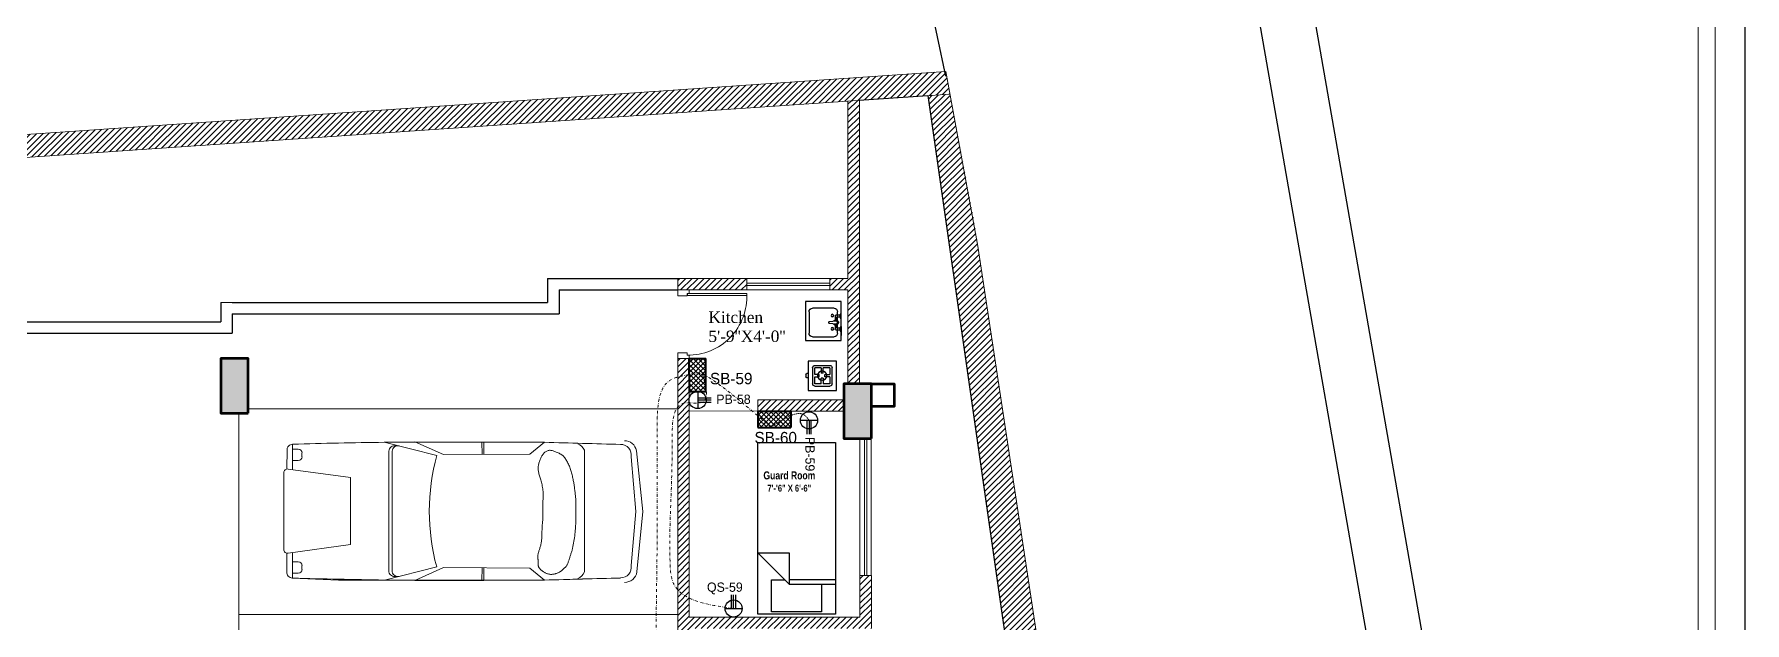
# Model space of a CAD drawing. Header units: inches. Extents: x 109699 to 44449955, y -10987 to 15824140.
# Drawn here: x 194470 to 195218, y -3120 to -2863 of the extents above; entities that cross this region are included whole.
import ezdxf

# ---------------------------------------------------------------- set-up
doc = ezdxf.new("R2010")
doc.units = ezdxf.units.IN
doc.header["$LTSCALE"] = 5
doc.header["$MEASUREMENT"] = 0
doc.linetypes.add('DASHDOT', pattern=[1, 0.5, -0.25, 0, -0.25])
doc.linetypes.add('DASHED2', pattern=[0.375, 0.25, -0.125])
doc.layers.get('0').update_dxf_attribs({"color": 123})
for name, color, linetype, lineweight in [('@NORMAL', 7, 'Continuous', 5), ('car-plan', 179, 'Continuous', 13), ('cloumn', 253, 'Continuous', 60), ('E-Con-Point', 5, 'DASHED2', 13), ('E-PB-Socket-5A', 203, 'Continuous', 13), ('E-QS-Socket-15A', 1, 'Continuous', 9), ('E-SB-Switch-Board', 106, 'Continuous', 18), ('fixture', 255, 'Continuous', 0), ('glass', 140, 'Continuous', 18), ('Ground foor outer wall', 7, 'Continuous', 25), ('ha', 252, 'Continuous', 5), ('HATCH2', 253, 'Continuous', 15), ('Low height wall', 7, 'Continuous', 9), ('Road (Pucca)', 202, 'Continuous', 25), ('SB', 1, 'DASHDOT', 20), ('WALL', 8, 'Continuous', 53), ('WALL-1', 8, 'Continuous', 9)]:
    doc.layers.add(name, color=color, linetype=linetype, lineweight=lineweight)
for name, color, linetype in [('FURNITURES', 34, 'Continuous'), ('illustr-FURNITURE', 34, 'Continuous'), ('T', 8, 'Continuous')]:
    doc.layers.add(name, color=color, linetype=linetype)
doc.styles.add('ARIAL', font='arial.ttf', dxfattribs={"width": 0.8, "height": 48})
doc.styles.get("Standard").update_dxf_attribs({"font": 'times.ttf'})
doc.linetypes.add('ZIGZAG', pattern='A,0.0001,-0.2,[131,ltypeshp.shx,S=0.2,R=0,X=-0.2,Y=0],-0.4,[131,ltypeshp.shx,S=0.2,R=180,X=0.2,Y=0],-0.2', length=0.8001)
pattern_1 = [(45, (142401.9198, 2531389.2565), (-1.3258252147, 1.3258252147), [])]

# ---------------------------------------------------------------- blocks, each defined once
blk = doc.blocks.new('zxczxczxcz')
at = {"layer": '@NORMAL'}
for points in [[(177327.54, -15450.1), (175295.18, -15450.1), (175295.18, -14276.83), (177327.54, -14276.83)], [(177319.91, -15442.46), (175302.82, -15442.46), (175302.82, -14284.47), (177319.91, -14284.47)]]:
    blk.add_lwpolyline(points, close=True, dxfattribs=at)
at = {"layer": 'WALL-1', "lineweight": 30}
blk.add_lwpolyline([(177340.91, -15463.47), (175281.82, -15463.47), (175281.82, -14263.47), (177340.91, -14263.47)], close=True, dxfattribs=at)
blk = doc.blocks.new('gs')
at = {"layer": 'car-plan'}
for p, q in [((26267.59, 9819.38), (26273.89, 9814.16)), ((26294.14, 9819.6), (26294.07, 9814.04)), ((26294.91, 9819.61), (26294.84, 9814.04)), ((26311.79, 9813.96), (26324.33, 9819.55)), ((26337.66, 9819.38), (26314.66, 9813.61)), ((26224.53, 9789.08), (26227.31, 9815.69)), ((26227.61, 9789.13), (26229.62, 9813.03)), ((26257.28, 9810.23), (26257.5, 9810.65)), ((26257.5, 9810.65), (26257.72, 9811.05)), ((26257.72, 9811.05), (26257.93, 9811.44)), ((26257.93, 9811.44), (26258.16, 9811.81)), ((26258.16, 9811.81), (26258.38, 9812.16)), ((26258.38, 9812.16), (26258.62, 9812.5)), ((26258.62, 9812.5), (26258.87, 9812.81)), ((26258.87, 9812.81), (26259.14, 9813.12)), ((26259.14, 9813.12), (26259.43, 9813.4)), ((26259.43, 9813.4), (26259.74, 9813.67)), ((26259.74, 9813.67), (26260.07, 9813.92)), ((26260.07, 9813.92), (26260.43, 9814.16)), ((26260.43, 9814.16), (26260.81, 9814.38)), ((26260.81, 9814.38), (26261.19, 9814.58)), ((26261.19, 9814.58), (26261.59, 9814.77)), ((26261.59, 9814.77), (26261.98, 9814.95)), ((26261.98, 9814.95), (26262.37, 9815.11)), ((26262.37, 9815.11), (26262.75, 9815.26)), ((26262.75, 9815.26), (26263.11, 9815.4)), ((26263.11, 9815.4), (26263.46, 9815.52)), ((26263.46, 9815.52), (26263.8, 9815.63)), ((26263.8, 9815.63), (26264.13, 9815.72)), ((26264.13, 9815.72), (26264.45, 9815.78)), ((26264.45, 9815.78), (26264.76, 9815.83)), ((26264.76, 9815.83), (26265.07, 9815.85)), ((26265.07, 9815.85), (26265.37, 9815.85)), ((26265.37, 9815.85), (26265.67, 9815.81)), ((26265.67, 9815.81), (26265.97, 9815.75)), ((26265.97, 9815.75), (26266.26, 9815.66)), ((26266.26, 9815.66), (26266.55, 9815.55)), ((26266.55, 9815.55), (26266.83, 9815.41)), ((26266.83, 9815.41), (26267.1, 9815.25)), ((26267.1, 9815.25), (26267.35, 9815.06)), ((26267.35, 9815.06), (26267.6, 9814.85)), ((26267.6, 9814.85), (26267.83, 9814.62)), ((26267.83, 9814.62), (26268.05, 9814.36)), ((26268.05, 9814.36), (26268.25, 9814.09)), ((26268.25, 9814.09), (26268.45, 9813.8)), ((26268.45, 9813.8), (26268.64, 9813.5)), ((26268.64, 9813.5), (26268.81, 9813.18)), ((26268.81, 9813.18), (26268.98, 9812.84)), ((26268.98, 9812.84), (26269.14, 9812.49)), ((26269.14, 9812.49), (26269.3, 9812.13)), ((26269.3, 9812.13), (26269.45, 9811.77)), ((26269.45, 9811.77), (26269.59, 9811.39)), ((26269.59, 9811.39), (26269.72, 9811.02)), ((26269.72, 9811.02), (26269.84, 9810.64)), ((26269.84, 9810.64), (26269.95, 9810.27)), ((26273.89, 9814.16), (26311.79, 9813.96)), ((26373.63, 9814.74), (26373.63, 9813.02)), ((26377.73, 9816.37), (26375.25, 9816.37)), ((26375.25, 9811.39), (26377.73, 9811.39)), ((26380.19, 9807.67), (26380.18, 9816.24)), ((26254.95, 9802.69), (26255.04, 9803.16)), ((26255.04, 9803.16), (26255.14, 9803.63)), ((26255.14, 9803.63), (26255.23, 9804.11)), ((26255.23, 9804.11), (26255.33, 9804.59)), ((26255.33, 9804.59), (26255.44, 9805.07)), ((26255.44, 9805.07), (26255.55, 9805.56)), ((26255.55, 9805.56), (26255.68, 9806.04)), ((26255.68, 9806.04), (26255.81, 9806.53)), ((26255.81, 9806.53), (26255.95, 9807.01)), ((26255.95, 9807.01), (26256.11, 9807.5)), ((26256.11, 9807.5), (26256.28, 9807.97)), ((26256.28, 9807.97), (26256.46, 9808.44)), ((26256.46, 9808.44), (26256.66, 9808.9)), ((26256.66, 9808.9), (26256.86, 9809.36)), ((26256.86, 9809.36), (26257.07, 9809.8)), ((26257.07, 9809.8), (26257.28, 9810.23)), ((26269.18, 9802.88), (26269.03, 9802.37)), ((26269.32, 9803.37), (26269.18, 9802.88)), ((26269.46, 9803.85), (26269.32, 9803.37)), ((26269.6, 9804.31), (26269.46, 9803.85)), ((26269.73, 9804.76), (26269.6, 9804.31)), ((26269.85, 9805.2), (26269.73, 9804.76)), ((26269.96, 9805.62), (26269.85, 9805.2)), ((26269.95, 9810.27), (26270.05, 9809.9)), ((26270.06, 9806.03), (26269.96, 9805.62)), ((26270.05, 9809.9), (26270.13, 9809.54)), ((26270.15, 9806.42), (26270.06, 9806.03)), ((26270.13, 9809.54), (26270.2, 9809.2)), ((26270.21, 9806.8), (26270.15, 9806.42)), ((26270.2, 9809.2), (26270.25, 9808.86)), ((26270.26, 9807.16), (26270.21, 9806.8)), ((26270.25, 9808.86), (26270.29, 9808.52)), ((26270.3, 9807.51), (26270.26, 9807.16)), ((26270.29, 9808.52), (26270.31, 9808.19)), ((26270.31, 9807.85), (26270.3, 9807.51)), ((26270.31, 9808.19), (26270.31, 9807.85)), ((26379.69, 9807.67), (26352.37, 9803.9)), ((26352.37, 9803.9), (26352.37, 9774.64)), ((26381.59, 9772.49), (26381.57, 9806.06)), ((26253.94, 9795.2), (26253.98, 9795.67)), ((26253.98, 9795.67), (26254.02, 9796.13)), ((26254.02, 9796.13), (26254.06, 9796.6)), ((26254.06, 9796.6), (26254.11, 9797.08)), ((26254.11, 9797.08), (26254.17, 9797.55)), ((26254.17, 9797.55), (26254.22, 9798.03)), ((26254.22, 9798.03), (26254.28, 9798.5)), ((26254.28, 9798.5), (26254.35, 9798.98)), ((26254.35, 9798.98), (26254.41, 9799.45)), ((26254.41, 9799.45), (26254.48, 9799.92)), ((26254.48, 9799.92), (26254.55, 9800.38)), ((26254.55, 9800.38), (26254.63, 9800.85)), ((26254.63, 9800.85), (26254.7, 9801.31)), ((26254.7, 9801.31), (26254.78, 9801.77)), ((26254.78, 9801.77), (26254.87, 9802.23)), ((26254.87, 9802.23), (26254.95, 9802.69)), ((26268.15, 9796.5), (26268.14, 9795.84)), ((26268.14, 9795.84), (26268.15, 9795.17)), ((26268.16, 9797.16), (26268.15, 9796.5)), ((26268.19, 9797.8), (26268.16, 9797.16)), ((26268.24, 9798.42), (26268.19, 9797.8)), ((26268.31, 9799.04), (26268.24, 9798.42)), ((26268.4, 9799.63), (26268.31, 9799.04)), ((26268.5, 9800.21), (26268.4, 9799.63)), ((26268.62, 9800.77), (26268.5, 9800.21)), ((26268.75, 9801.32), (26268.62, 9800.77)), ((26268.89, 9801.86), (26268.75, 9801.32)), ((26269.03, 9802.37), (26268.89, 9801.86)), ((26227.09, 9762.68), (26224.53, 9789.08)), ((26229.62, 9765.51), (26227.61, 9789.13)), ((26253.8, 9792.65), (26253.81, 9793.04)), ((26253.8, 9785.76), (26253.8, 9792.65)), ((26253.81, 9793.04), (26253.83, 9793.45)), ((26253.83, 9793.45), (26253.85, 9793.87)), ((26253.85, 9793.87), (26253.87, 9794.31)), ((26253.87, 9794.31), (26253.9, 9794.75)), ((26253.9, 9794.75), (26253.94, 9795.2)), ((26268.15, 9795.17), (26268.17, 9794.5)), ((26268.17, 9794.5), (26268.2, 9793.81)), ((26268.2, 9793.81), (26268.24, 9793.13)), ((26268.24, 9793.13), (26268.29, 9785.93)), ((26253.8, 9785.4), (26253.8, 9785.76)), ((26253.81, 9785.06), (26253.8, 9785.4)), ((26253.81, 9784.72), (26253.81, 9785.06)), ((26253.83, 9784.39), (26253.81, 9784.72)), ((26253.84, 9784.06), (26253.83, 9784.39)), ((26253.86, 9783.73), (26253.84, 9784.06)), ((26253.89, 9783.4), (26253.86, 9783.73)), ((26253.91, 9783.06), (26253.89, 9783.4)), ((26253.94, 9782.72), (26253.91, 9783.06)), ((26253.97, 9782.37), (26253.94, 9782.72)), ((26253.99, 9782.02), (26253.97, 9782.37)), ((26254.02, 9781.68), (26253.99, 9782.02)), ((26254.05, 9781.34), (26254.02, 9781.68)), ((26254.08, 9781), (26254.05, 9781.34)), ((26254.1, 9780.68), (26254.08, 9781)), ((26254.13, 9780.36), (26254.1, 9780.68)), ((26268.29, 9785.93), (26268.34, 9785.25)), ((26268.34, 9785.25), (26268.39, 9784.58)), ((26268.39, 9784.58), (26268.44, 9783.93)), ((26268.44, 9783.93), (26268.49, 9783.3)), ((26268.49, 9783.3), (26268.53, 9782.7)), ((26268.53, 9782.7), (26268.57, 9782.12)), ((26268.57, 9782.12), (26268.6, 9781.57)), ((26268.6, 9781.57), (26268.63, 9781.06)), ((26268.63, 9781.06), (26268.65, 9780.57)), ((26268.65, 9780.57), (26268.66, 9780.11)), ((26254.15, 9780.05), (26254.13, 9780.36)), ((26254.18, 9779.75), (26254.15, 9780.05)), ((26254.2, 9779.45), (26254.18, 9779.75)), ((26254.23, 9779.14), (26254.2, 9779.45)), ((26254.26, 9778.83), (26254.23, 9779.14)), ((26254.3, 9778.51), (26254.26, 9778.83)), ((26254.34, 9778.17), (26254.3, 9778.51)), ((26254.4, 9777.82), (26254.34, 9778.17)), ((26254.45, 9777.46), (26254.4, 9777.82)), ((26254.52, 9777.08), (26254.45, 9777.46)), ((26254.58, 9776.7), (26254.52, 9777.08)), ((26254.65, 9776.31), (26254.58, 9776.7)), ((26254.73, 9775.91), (26254.65, 9776.31)), ((26254.8, 9775.52), (26254.73, 9775.91)), ((26254.87, 9775.12), (26254.8, 9775.52)), ((26254.94, 9774.73), (26254.87, 9775.12)), ((26255.02, 9774.34), (26254.94, 9774.73)), ((26255.09, 9773.96), (26255.02, 9774.34)), ((26255.16, 9773.57), (26255.09, 9773.96)), ((26255.24, 9773.19), (26255.16, 9773.57)), ((26255.32, 9772.82), (26255.24, 9773.19)), ((26268.66, 9780.11), (26268.67, 9779.66)), ((26268.67, 9779.66), (26268.68, 9779.22)), ((26268.68, 9779.22), (26268.69, 9778.8)), ((26268.69, 9778.8), (26268.71, 9778.38)), ((26268.71, 9778.38), (26268.72, 9777.97)), ((26268.72, 9777.97), (26268.74, 9777.56)), ((26268.74, 9777.56), (26268.77, 9777.15)), ((26268.77, 9777.15), (26268.8, 9776.75)), ((26268.8, 9776.75), (26268.84, 9776.34)), ((26268.84, 9776.34), (26268.89, 9775.95)), ((26268.89, 9775.95), (26268.95, 9775.55)), ((26268.95, 9775.55), (26269.02, 9775.16)), ((26269.02, 9775.16), (26269.11, 9774.77)), ((26269.11, 9774.77), (26269.2, 9774.39)), ((26269.2, 9774.39), (26269.31, 9774.01)), ((26269.31, 9774.01), (26269.41, 9773.63)), ((26269.41, 9773.63), (26269.53, 9773.27)), ((26269.53, 9773.27), (26269.64, 9772.91)), ((26269.64, 9772.91), (26269.75, 9772.56)), ((26352.37, 9774.64), (26379.71, 9770.88)), ((26255.41, 9772.45), (26255.32, 9772.82)), ((26255.51, 9772.08), (26255.41, 9772.45)), ((26255.61, 9771.71), (26255.51, 9772.08)), ((26255.72, 9771.35), (26255.61, 9771.71)), ((26255.83, 9771), (26255.72, 9771.35)), ((26255.95, 9770.64), (26255.83, 9771)), ((26256.07, 9770.3), (26255.95, 9770.64)), ((26256.18, 9769.95), (26256.07, 9770.3)), ((26256.3, 9769.61), (26256.18, 9769.95)), ((26256.4, 9769.28), (26256.3, 9769.61)), ((26256.51, 9768.94), (26256.4, 9769.28)), ((26256.61, 9768.62), (26256.51, 9768.94)), ((26256.7, 9768.3), (26256.61, 9768.62)), ((26256.8, 9767.98), (26256.7, 9768.3)), ((26256.9, 9767.66), (26256.8, 9767.98)), ((26257.01, 9767.35), (26256.9, 9767.66)), ((26257.12, 9767.04), (26257.01, 9767.35)), ((26257.24, 9766.74), (26257.12, 9767.04)), ((26257.37, 9766.44), (26257.24, 9766.74)), ((26257.51, 9766.14), (26257.37, 9766.44)), ((26257.66, 9765.86), (26257.51, 9766.14)), ((26257.81, 9765.59), (26257.66, 9765.86)), ((26257.96, 9765.35), (26257.81, 9765.59)), ((26269.75, 9772.56), (26269.86, 9772.22)), ((26269.86, 9772.22), (26269.97, 9771.89)), ((26269.97, 9771.89), (26270.07, 9771.56)), ((26270.07, 9771.56), (26270.16, 9771.25)), ((26270.16, 9771.25), (26270.24, 9770.95)), ((26270.24, 9770.95), (26270.31, 9770.66)), ((26270.26, 9765.51), (26270.24, 9765.38)), ((26270.28, 9765.64), (26270.26, 9765.51)), ((26270.3, 9765.75), (26270.28, 9765.64)), ((26270.31, 9765.87), (26270.3, 9765.75)), ((26270.31, 9770.66), (26270.38, 9770.38)), ((26270.32, 9766.11), (26270.31, 9765.99)), ((26270.31, 9765.99), (26270.31, 9765.87)), ((26270.33, 9766.85), (26270.32, 9766.68)), ((26270.32, 9766.68), (26270.32, 9766.51)), ((26270.32, 9766.51), (26270.32, 9766.37)), ((26270.32, 9766.37), (26270.32, 9766.23)), ((26270.32, 9766.23), (26270.32, 9766.11)), ((26270.34, 9767.43), (26270.33, 9767.23)), ((26270.33, 9767.23), (26270.33, 9767.04)), ((26270.33, 9767.04), (26270.33, 9766.85)), ((26270.35, 9767.64), (26270.34, 9767.43)), ((26270.37, 9767.85), (26270.35, 9767.64)), ((26270.38, 9768.06), (26270.37, 9767.85)), ((26270.38, 9770.38), (26270.42, 9770.11)), ((26270.4, 9768.27), (26270.38, 9768.06)), ((26270.43, 9768.48), (26270.4, 9768.27)), ((26270.42, 9770.11), (26270.46, 9769.85)), ((26270.45, 9768.7), (26270.43, 9768.48)), ((26270.47, 9768.91), (26270.45, 9768.7)), ((26270.46, 9769.85), (26270.48, 9769.6)), ((26270.48, 9769.13), (26270.47, 9768.91)), ((26270.48, 9769.6), (26270.48, 9769.36)), ((26270.48, 9769.36), (26270.48, 9769.13)), ((26373.63, 9763.73), (26373.63, 9765.45)), ((26375.25, 9767.07), (26377.73, 9767.07)), ((26380.2, 9762.22), (26380.2, 9770.88)), ((26258.1, 9765.13), (26257.96, 9765.35)), ((26258.24, 9764.93), (26258.1, 9765.13)), ((26258.37, 9764.77), (26258.24, 9764.93)), ((26258.48, 9764.65), (26258.37, 9764.77)), ((26258.59, 9764.55), (26258.48, 9764.65)), ((26258.69, 9764.48), (26258.59, 9764.55)), ((26258.78, 9764.42), (26258.69, 9764.48)), ((26258.87, 9764.37), (26258.78, 9764.42)), ((26258.96, 9764.31), (26258.87, 9764.37)), ((26259.06, 9764.25), (26258.96, 9764.31)), ((26259.16, 9764.16), (26259.06, 9764.25)), ((26259.27, 9764.06), (26259.16, 9764.16)), ((26259.39, 9763.93), (26259.27, 9764.06)), ((26259.52, 9763.78), (26259.39, 9763.93)), ((26259.66, 9763.62), (26259.52, 9763.78)), ((26259.81, 9763.46), (26259.66, 9763.62)), ((26259.98, 9763.29), (26259.81, 9763.46)), ((26260.16, 9763.13), (26259.98, 9763.29)), ((26260.35, 9762.97), (26260.16, 9763.13)), ((26260.56, 9762.82), (26260.35, 9762.97)), ((26260.78, 9762.68), (26260.56, 9762.82)), ((26261.02, 9762.55), (26260.78, 9762.68)), ((26261.26, 9762.44), (26261.02, 9762.55)), ((26261.51, 9762.33), (26261.26, 9762.44)), ((26261.77, 9762.23), (26261.51, 9762.33)), ((26262.02, 9762.13), (26261.77, 9762.23)), ((26262.28, 9762.04), (26262.02, 9762.13)), ((26262.54, 9761.96), (26262.28, 9762.04)), ((26262.8, 9761.89), (26262.54, 9761.96)), ((26263.06, 9761.82), (26262.8, 9761.89)), ((26263.31, 9761.76), (26263.06, 9761.82)), ((26263.57, 9761.71), (26263.31, 9761.76)), ((26263.83, 9761.67), (26263.57, 9761.71)), ((26264.09, 9761.64), (26263.83, 9761.67)), ((26264.35, 9761.63), (26264.09, 9761.64)), ((26264.62, 9761.62), (26264.35, 9761.63)), ((26264.88, 9761.63), (26264.62, 9761.62)), ((26265.15, 9761.65), (26264.88, 9761.63)), ((26265.42, 9761.69), (26265.15, 9761.65)), ((26265.68, 9761.74), (26265.42, 9761.69)), ((26265.95, 9761.8), (26265.68, 9761.74)), ((26266.21, 9761.87), (26265.95, 9761.8)), ((26266.46, 9761.96), (26266.21, 9761.87)), ((26266.72, 9762.06), (26266.46, 9761.96)), ((26266.97, 9762.17), (26266.72, 9762.06)), ((26267.21, 9762.29), (26266.97, 9762.17)), ((26267.45, 9762.42), (26267.21, 9762.29)), ((26267.68, 9762.56), (26267.45, 9762.42)), ((26267.58, 9759.15), (26273.89, 9764.38)), ((26267.91, 9762.7), (26267.68, 9762.56)), ((26268.14, 9762.85), (26267.91, 9762.7)), ((26268.35, 9763), (26268.14, 9762.85)), ((26268.57, 9763.16), (26268.35, 9763)), ((26268.77, 9763.32), (26268.57, 9763.16)), ((26268.97, 9763.48), (26268.77, 9763.32)), ((26269.15, 9763.64), (26268.97, 9763.48)), ((26269.33, 9763.8), (26269.15, 9763.64)), ((26269.49, 9763.96), (26269.33, 9763.8)), ((26269.63, 9764.13), (26269.49, 9763.96)), ((26269.76, 9764.29), (26269.63, 9764.13)), ((26269.87, 9764.45), (26269.76, 9764.29)), ((26269.96, 9764.62), (26269.87, 9764.45)), ((26270.04, 9764.78), (26269.96, 9764.62)), ((26270.11, 9764.93), (26270.04, 9764.78)), ((26270.16, 9765.09), (26270.11, 9764.93)), ((26270.2, 9765.24), (26270.16, 9765.09)), ((26270.24, 9765.38), (26270.2, 9765.24)), ((26273.89, 9764.38), (26311.79, 9764.58)), ((26294.14, 9758.94), (26294.07, 9764.5)), ((26294.91, 9758.93), (26294.84, 9764.5)), ((26311.79, 9764.58), (26324.33, 9758.99)), ((26337.59, 9759.15), (26314.7, 9764.86)), ((26377.73, 9762.1), (26375.25, 9762.1))]:
    blk.add_line(p, q, dxfattribs=at)
for points in [[(26337.66, 9819.38), (26267.59, 9819.38)], [(26377.73, 9807.44), (26377.73, 9818.52)], [(26250.07, 9815.86), (26250.07, 9762.68)], [(26334.16, 9815.48), (26334.16, 9762.68)], [(26335.61, 9815.48), (26335.61, 9762.68)], [(26377.73, 9760.02), (26377.73, 9771.11)], [(26234.23, 9760.08), (26250.91, 9759.59), (26267.59, 9759.1), (26294.14, 9758.94), (26324.33, 9758.99), (26337.59, 9759.15), (26357.66, 9759.15), (26377.73, 9760.02)], [(26337.59, 9759.15), (26267.58, 9759.15)]]:
    blk.add_lwpolyline(points, dxfattribs=at)
for centre, radius, start, end in [((26232.58, 9814.7), 5.37, 90.17071, 169.32496), ((26234.25, 9813.78), 4.69, 90.19506, 189.13267), ((26145.98, 13653.85), 3836.4, 271.31807, 271.8165), ((26254.83, 9813.85), 5.17, 110.42578, 157.08655), ((26331.72, 9815.38), 2.44, 2.43879, 104.07675), ((26333.18, 9815.38), 2.44, 2.43879, 104.07675), ((26300.3, 7127.06), 2692.58, 88.35208, 89.20503), ((26377.72, 9816.05), 2.47, 355.65237, 89.73133), ((26224.89, 9789.17), 93.04, 344.85122, 15.22979), ((26375.25, 9814.74), 1.63, 90, 180), ((26375.25, 9813.02), 1.63, 180, 270), ((26379.95, 9806.06), 1.63, 0.04051, 98.91655), ((26234.25, 9764.76), 4.69, 170.86733, 269.80494), ((26375.25, 9765.45), 1.63, 90, 180), ((26379.96, 9772.48), 1.63, 261.10227, 0.04051), ((26232.39, 9763.5), 5.37, 188.78021, 271.81456), ((26145.98, 5924.63), 3836.4, 88.1835, 88.68193), ((26254.83, 9764.7), 5.17, 202.91345, 249.57422), ((26331.76, 9763.12), 2.44, 256.00426, 349.71681), ((26333.21, 9763.12), 2.44, 256.00426, 349.71681), ((26301.78, 12347.18), 2588.28, 270.7926, 271.68154), ((26375.25, 9763.73), 1.63, 180, 270), ((26377.76, 9762.46), 2.45, 273.8483, 5.51872)]:
    blk.add_arc(centre, radius, start, end, dxfattribs=at)
blk = doc.blocks.new('bgtrfv')
at = {"layer": 'fixture'}
for p, q in [((21441.97, -26164.4), (21441.97, -26138.4)), ((21442.86, -26164.4), (21442.86, -26138.4)), ((21440.37, -26163.54), (21441.87, -26163.54)), ((21441.87, -26163.54), (21441.87, -26164.54)), ((21441.87, -26164.54), (21442.87, -26164.54)), ((21442.86, -26164.4), (21441.97, -26164.4)), ((21442.87, -26164.54), (21442.87, -26168.54)), ((21467.87, -26164.54), (21467.87, -26168.54)), ((21468.87, -26164.54), (21467.87, -26164.54)), ((21470.37, -26163.54), (21468.87, -26163.54)), ((21468.87, -26164.54), (21468.87, -26163.54)), ((21442.87, -26168.54), (21440.37, -26168.54)), ((21467.87, -26168.54), (21470.37, -26168.54))]:
    blk.add_line(p, q, dxfattribs=at)
blk.add_arc((21443.2, -26164.04), 25.67, 358.88387, 92.75189, dxfattribs=at)
blk = doc.blocks.new('coloumn-01')
at = {"layer": 'ha'}
h = blk.add_hatch(dxfattribs=at)
h.set_pattern_fill('AR-CONC', color=256, scale=0.5)
h.set_pattern_definition([(50, (0, 0), (3.586300913, -0.313760675), [0.375, -4.125]), (355, (0, 0), (-0.693756668, 3.7609606685), [0.3, -3.3]), (100.45144446, (0.299, -0.026), (2.8925442336, 3.447199955), [0.31870096, -3.50571056]), (46.1842, (0, 1), (5.336206653, -0.827596404), [0.5625, -6.1875]), (96.6356355, (0.4447, 0.931), (4.673309728, 4.870593004), [0.47805171, -5.2585688]), (351.184164, (0, 1), (4.673309725, 4.870593001), [0.45, -4.950000005]), (21, (0.5, 0.75), (2.9845352606, -2.0130944533), [0.375, -4.125]), (326, (0.5, 0.75), (1.2165766596, 3.625750225), [0.3, -3.3]), (71.45144474, (0.7487, 0.5822), (4.2011118836, 1.612655764), [0.31870095, -3.50571056]), (37.5, (0, 0), (0.0607992766, 1.66446926916), [0, -3.26, 0, -3.35, 0, -3.3125]), (7.5, (0, 0), (1.3153476872, 1.9720585594), [0, -1.91, 0, -3.185, 0, -1.2625]), (327.5, (-1.115, 0), (2.66911218086, -0.1127743587), [0, -1.25, 0, -3.9, 0, -5.175]), (317.5, (-1.615, 0), (2.9159308467, 0.5005249117), [0, -1.625, 0, -2.59, 0, -3.675])])
h.paths.add_polyline_path([(32128.45, -2546319.05), (32092.45, -2546319.05), (32092.45, -2546331.05), (32128.45, -2546331.05)])
h.paths.add_polyline_path([(32128.45, -2546617.13), (32098.45, -2546617.13), (32098.45, -2546629.13), (32128.45, -2546629.13)])
h.paths.add_polyline_path([(31978.52, -2546605.13), (31966.52, -2546605.13), (31966.52, -2546635.13), (31978.52, -2546635.13)])
h.paths.add_polyline_path([(31821.2, -2546605.13), (31809.2, -2546605.13), (31809.2, -2546635.13), (31821.2, -2546635.13)])
h.paths.add_polyline_path([(31689.2, -2546611.13), (31677.2, -2546611.13), (31677.2, -2546635.13), (31689.2, -2546635.13)])
h.paths.add_polyline_path([(31417.2, -2546611.13), (31405.2, -2546611.13), (31405.2, -2546635.13), (31417.2, -2546635.13)])
h.paths.add_polyline_path([(31435.2, -2546415.35), (31405.2, -2546415.35), (31405.2, -2546427.35), (31435.2, -2546427.35)])
h.paths.add_polyline_path([(31633.75, -2546415.35), (31603.75, -2546415.35), (31603.75, -2546427.35), (31633.75, -2546427.35)])
h.paths.add_polyline_path([(31821.2, -2546319.05), (31809.2, -2546319.05), (31809.2, -2546349.05), (31821.2, -2546349.05)])
h.paths.add_polyline_path([(31996.52, -2546319.05), (31966.52, -2546319.05), (31966.52, -2546331.05), (31996.52, -2546331.05)])
h.paths.add_polyline_path([(31581.75, -2546291.05), (31541.75, -2546291.05), (31541.75, -2546301.05), (31581.75, -2546301.05)])
h.paths.add_polyline_path([(31485.75, -2546261.05), (31475.75, -2546261.05), (31475.75, -2546301.05), (31485.75, -2546301.05)])
h.paths.add_polyline_path([(31581.75, -2546206.05), (31521.75, -2546206.05), (31521.75, -2546216.05), (31581.75, -2546216.05)])
h.paths.add_polyline_path([(31435.2, -2546206.05), (31405.2, -2546206.05), (31405.2, -2546218.05), (31435.2, -2546218.05)])
h.paths.add_polyline_path([(31435.2, -2546094.05), (31405.2, -2546094.05), (31405.2, -2546106.05), (31435.2, -2546106.05)])
h.paths.add_polyline_path([(31583.75, -2546094.05), (31547.75, -2546094.05), (31547.75, -2546106.05), (31583.75, -2546106.05)])
h.paths.add_polyline_path([(31775.41, -2546094.05), (31763.41, -2546094.05), (31763.41, -2546124.05), (31775.41, -2546124.05)])
h.paths.add_polyline_path([(32059.8, -2546094.05), (32047.8, -2546094.05), (32047.8, -2546124.05), (32059.8, -2546124.05)])
h.paths.add_polyline_path([(32058.07, -2545913.63), (32028.07, -2545913.63), (32028.07, -2545925.63), (32058.07, -2545925.63)])
h.paths.add_polyline_path([(32048.07, -2545722.71), (32036.07, -2545722.71), (32036.07, -2545746.71), (32048.07, -2545746.71)])
h.paths.add_polyline_path([(31799.41, -2545913.63), (31763.41, -2545913.63), (31763.41, -2545925.63), (31799.41, -2545925.63)])
h.paths.add_polyline_path([(31591.54, -2545945.05), (31561.31, -2545945.05), (31561.31, -2545957.05), (31591.54, -2545957.05)])
h.paths.add_polyline_path([(31435.2, -2545945.05), (31405.2, -2545945.05), (31405.2, -2545957.05), (31435.2, -2545957.05)])
h.paths.add_polyline_path([(31429.2, -2545715.38), (31405.2, -2545715.38), (31405.2, -2545727.38), (31429.2, -2545727.38)])
h.paths.add_polyline_path([(31605.54, -2545715.38), (31581.54, -2545715.38), (31581.54, -2545727.38), (31605.54, -2545727.38)])
h.paths.add_polyline_path([(31775.41, -2545711.61), (31763.41, -2545711.61), (31763.41, -2545735.61), (31775.41, -2545735.61)])
at = {"layer": 'cloumn'}
for points, elevation in [([(31775.41, -2545735.61), (31775.41, -2545711.61), (31763.41, -2545711.61), (31763.41, -2545735.61)], -16.7), ([(32048.07, -2545746.71), (32048.07, -2545722.71), (32036.07, -2545722.71), (32036.07, -2545746.71)], -16.13)]:
    blk.add_lwpolyline(points, close=True, dxfattribs=dict(at, elevation=elevation))
blk = doc.blocks.new('bed')
at = {"layer": 'FURNITURES', "linetype": 'Continuous'}
for p, q in [((21135.61, -2534898.52, -16.79), (21210.61, -2534898.52, -16.79)), ((21135.61, -2534932.52, -16.79), (21135.61, -2534898.52, -16.79)), ((21162.25, -2534898.68, -16.79), (21148.57, -2534912.36, -16.79)), ((21162.25, -2534912.36, -16.79), (21162.25, -2534898.68, -16.79)), ((21210.61, -2534898.52, -16.79), (21210.61, -2534932.52, -16.79)), ((21136.61, -2534904.52, -16.79), (21150.61, -2534904.52, -16.79)), ((21136.61, -2534926.39, -16.79), (21136.61, -2534904.52, -16.79)), ((21150.61, -2534904.52, -16.79), (21150.61, -2534910.3, -16.79)), ((21148.57, -2534932.52, -16.79), (21148.57, -2534912.36, -16.79)), ((21148.57, -2534912.36, -16.79), (21162.25, -2534912.36, -16.79)), ((21150.73, -2534912.36, -16.79), (21150.73, -2534932.52, -16.79)), ((21148.57, -2534926.4, -16.79), (21136.6, -2534926.4, -16.79)), ((21210.61, -2534932.52, -16.79), (21135.61, -2534932.52, -16.79))]:
    blk.add_line(p, q, dxfattribs=at)
blk = doc.blocks.new('SDFSDF')
at = {"layer": 'illustr-FURNITURE'}
for p, q in [((-6.33, -6.54), (-6.33, 6.28)), ((-6.33, 6.28), (6.17, 6.28)), ((-4.33, -3.54), (-4.33, 3.46)), ((3.17, 4.46), (-3.33, 4.46)), ((-3.33, 3.46), (-0.5, 3.46)), ((-3.33, 3.46), (-3.33, 0.44)), ((-1.19, 0.44), (-3.33, 0.44)), ((-1.19, -0.56), (-1.19, 0.44)), ((-0.5, 1.08), (-0.5, 3.46)), ((-0.5, 1.08), (0.5, 1.08)), ((0.5, 3.46), (3.17, 3.46)), ((0.5, 3.46), (0.5, 1.08)), ((1.35, 0.44), (3.17, 0.44)), ((1.35, -0.56), (1.35, 0.44)), ((3.17, 0.44), (3.17, 3.46)), ((4.17, 3.46), (4.17, -3.54)), ((6.17, 6.28), (6.17, -6.54)), ((6.17, 1), (6.67, 1)), ((7.17, 0.5), (7.17, -0.5)), ((6.17, -6.54), (-6.33, -6.54)), ((-3.33, -0.56), (-3.33, -3.54)), ((-3.33, -0.56), (-1.19, -0.56)), ((-3.33, -3.54), (-0.5, -3.54)), ((3.17, -4.54), (-3.33, -4.54)), ((-0.5, -1.15), (-0.5, -3.54)), ((-0.5, -1.15), (0.5, -1.15)), ((0.5, -3.54), (0.5, -1.15)), ((0.5, -3.54), (3.17, -3.54)), ((3.17, -0.56), (1.35, -0.56)), ((3.17, -3.54), (3.17, -0.56)), ((6.17, -1), (6.67, -1))]:
    blk.add_line(p, q, dxfattribs=at)
blk.add_circle((0, 0), 2, dxfattribs=at)
for centre, radius, start, end in [((-3.33, 3.46), 1, 90.00001, 180.00001), ((3.17, 3.46), 1, 0.00001, 90.00001), ((6.67, 0.5), 0.5, 0.00001, 90.00001), ((-3.33, -3.54), 1, 180.00001, 270.00001), ((3.17, -3.54), 1, 270.00001, 0.00001), ((6.67, -0.5), 0.5, 270.00001, 0.00001)]:
    blk.add_arc(centre, radius, start, end, dxfattribs=at)
blk = doc.blocks.new('XZCZXCZC')
at = {"layer": 'illustr-FURNITURE'}
for p, q in [((244067.64, -14192.92, 11.53), (244067.64, -14175.89, 11.53)), ((244067.64, -14175.89, 11.53), (244083.25, -14175.89, 11.53)), ((244069.2, -14189.8, 11.53), (244069.2, -14180.43, 11.53)), ((244070.76, -14178.87, 11.53), (244080.13, -14178.87, 11.53)), ((244081.69, -14180.43, 11.53), (244081.69, -14189.8, 11.53)), ((244083.25, -14175.89, 11.53), (244083.25, -14192.92, 11.53)), ((244067.81, -14181.12, 11.53), (244067.64, -14181.12, 11.53)), ((244067.64, -14183.47, 11.53), (244067.81, -14183.47, 11.53)), ((244067.64, -14186.84, 11.53), (244067.64, -14189.2, 11.53)), ((244067.81, -14186.84, 11.53), (244067.64, -14186.84, 11.53)), ((244068.09, -14181.85, 11.53), (244067.81, -14181.12, 11.53)), ((244067.81, -14183.47, 11.53), (244068.09, -14182.68, 11.53)), ((244068.09, -14187.57, 11.53), (244067.81, -14186.84, 11.53)), ((244068.09, -14182.68, 11.53), (244068.09, -14181.85, 11.53)), ((244068.09, -14188.4, 11.53), (244068.09, -14187.57, 11.53)), ((244068.19, -14181.91, 11.53), (244069.95, -14181.91, 11.53)), ((244069.27, -14182.69, 11.53), (244068.19, -14182.69, 11.53)), ((244068.19, -14187.6, 11.53), (244069.27, -14187.6, 11.53)), ((244069.21, -14185.09, 11.53), (244069.21, -14185.09, 11.53)), ((244069.59, -14184.04, 11.53), (244069.59, -14183, 11.53)), ((244069.59, -14187.28, 11.53), (244069.59, -14186.26, 11.53)), ((244072.74, -14184.69, 11.53), (244069.83, -14184.37, 11.53)), ((244069.83, -14185.86, 11.53), (244072.74, -14185.54, 11.53)), ((244070.26, -14182.22, 11.53), (244070.26, -14184, 11.53)), ((244070.26, -14186.3, 11.53), (244070.26, -14188.06, 11.53)), ((244072.74, -14185.54, 11.53), (244072.74, -14185.54, 11.53)), ((244072.74, -14185.54, 11.53), (244072.74, -14185.54, 11.53)), ((244067.64, -14188.45, 11.53), (244067.64, -14190.8, 11.53)), ((244067.64, -14189.2, 11.53), (244067.81, -14189.2, 11.53)), ((244083.25, -14192.92, 11.53), (244067.64, -14192.92, 11.53)), ((244067.81, -14189.2, 11.53), (244068.09, -14188.4, 11.53)), ((244069.95, -14188.38, 11.53), (244068.19, -14188.38, 11.53)), ((244080.13, -14191.36, 11.53), (244070.76, -14191.36, 11.53))]:
    blk.add_line(p, q, dxfattribs=at)
for centre in [(244071.47, -14182.11, 11.53), (244071.47, -14187.91, 11.53)]:
    blk.add_circle(centre, 0.569, dxfattribs=at)
for centre, radius, start, end in [((244070.76, -14180.43, 11.53), 1.56, 89.99982, 179.99982), ((244080.13, -14180.43, 11.53), 1.56, 359.99982, 89.99982), ((244068.19, -14182.22, 11.53), 0.315, 89.99982, 108.7877), ((244068.19, -14182.37, 11.53), 0.315, 251.21194, 269.99982), ((244068.19, -14187.91, 11.53), 0.315, 89.99982, 108.7877), ((244069.99, -14185.15, 11.53), 1.18, 33.91977, 330.73198), ((244070.1, -14185.22, 11.53), 0.9, 107.62455, 171.78197), ((244070.09, -14185.02, 11.53), 0.886, 185.00301, 252.62235), ((244069.27, -14183, 11.53), 0.315, 359.99982, 89.99982), ((244069.27, -14187.28, 11.53), 0.315, 269.99982, 359.99982), ((244069.95, -14182.22, 11.53), 0.315, 359.99982, 89.99982), ((244072.65, -14185.11, 11.53), 0.435, 281.98677, 78.01287), ((244068.19, -14188.06, 11.53), 0.315, 251.21194, 269.99982), ((244070.76, -14189.8, 11.53), 1.56, 179.99982, 269.99982), ((244069.95, -14188.06, 11.53), 0.315, 269.99982, 359.99982), ((244080.13, -14189.8, 11.53), 1.56, 269.99982, 359.99982)]:
    blk.add_arc(centre, radius, start, end, dxfattribs=at)
blk = doc.blocks.new('A$C4DCB0E22')
h = blk.add_hatch()
h.set_pattern_fill('ANSI37', color=256, scale=15, angle=90.05, style=0)
h.paths.add_polyline_path([(0.02, 0), (0, 18), (9, 18.01), (9.02, 0.01)])
at = {"lineweight": 40}
for p, q in [((0, 18), (9, 18.01)), ((0.02, 0), (0, 18)), ((9.02, 0.01), (9, 18.01)), ((0.02, 0), (9.02, 0.01))]:
    blk.add_line(p, q, dxfattribs=at)
blk = doc.blocks.new('A$C7D2A24B3')
at = {"lineweight": 25}
for p, q in [((9.86, 11.02), (9.86, 3.51)), ((9.86, 8.14), (15.82, 8.14)), ((9.86, 7.27), (15.82, 7.27)), ((9.86, 6.29), (15.82, 6.29))]:
    blk.add_line(p, q, dxfattribs=at)
blk.add_circle((9.86, 7.26), 3.75, dxfattribs=at)

msp = doc.modelspace()

# ---------------------------------------------------------------- hatches: boundary and pattern name
at = {"layer": 'HATCH2'}
h = msp.add_hatch(dxfattribs=at)
h.set_pattern_fill('ANSI31', color=256, scale=15)
h.set_pattern_definition(pattern_1)
h.paths.add_polyline_path([(194134.87, -4034), (194136.43, -3989.05), (194138.81, -3920.14), (194140.05, -3884.64), (194140.93, -3809.39), (194141.28, -3777.18), (194136.44, -3709.19), (194132.1, -3643.01), (194128.2, -3581.96), (194124.96, -3523.69), (194122.65, -3482.33), (194121.3, -3458.02), (194119.63, -3374.13), (194118.48, -3316.49), (194114, -3233.82), (194113.01, -3215.6), (194111.07, -3151.88), (194109.45, -3096.94), (194107.88, -3047.61), (194107.06, -3021.67), (194105.22, -2963.89), (194104.18, -2931.23), (194394.16, -2911.34), (194508.13, -2903.53), (194714.34, -2889.39), (194868.46, -2878.82), (194870.28, -2888.72), (194821.15, -2892.09), (194743.36, -2897.42), (194645.42, -2904.14), (194522.38, -2912.58), (194289.41, -2928.55), (194114.49, -2940.55), (194118.13, -3055.32), (194121.33, -3161.01), (194123.11, -3217.16), (194125.61, -3263.17), (194128.48, -3316.12), (194131.29, -3457.64), (194138.18, -3581.36), (194150.72, -3768.99), (194150.42, -3856.77), (194146.54, -3985.91), (194144.85, -4034.66)])
h = msp.add_hatch(dxfattribs=at)
h.set_pattern_fill('ANSI31', color=256, scale=15)
h.set_pattern_definition(pattern_1)
h.paths.add_polyline_path([(194830.7, -2969.36), (194830.7, -2891.43), (194830.51, -2891.45), (194825.7, -2891.77), (194825.7, -2969.36), (194817.7, -2969.36), (194817.7, -2974.36), (194825.7, -2974.36), (194825.7, -3015.36), (194830.7, -3015.36)])
h = msp.add_hatch(dxfattribs=at)
h.set_pattern_fill('ANSI31', color=256, scale=15)
h.set_pattern_definition([(45, (178285.7318, 2531137.9855), (-1.3258252147, 1.3258252147), [])])
edge = h.paths.add_edge_path()
edge.add_line((194892, -3393.12), (194892, -3405.15))
edge.add_arc((194871.91, -3342.1), 66.17, 287.67483, 346.40073)
edge.add_line((194936.23, -3357.66), (194926.65, -3266))
edge.add_line((194926.65, -3266), (194913.13, -3158.07))
edge.add_line((194913.13, -3158.07), (194880.72, -2943.46))
edge.add_line((194880.72, -2943.46), (194870.28, -2888.72))
edge.add_line((194870.28, -2888.72), (194867.73, -2888.89))
edge.add_line((194867.73, -2888.89), (194863.51, -2889.18))
edge.add_line((194863.51, -2889.18), (194860.64, -2889.38))
edge.add_line((194860.64, -2889.38), (194927.02, -3353.13))
edge.add_arc((194871.8, -3340.1), 56.74, 290.85377, 346.71707, ccw=False)
h = msp.add_hatch(dxfattribs=at)
h.set_pattern_fill('ANSI31', color=256, scale=15)
h.set_pattern_definition(pattern_1)
h.paths.add_polyline_path([(194781.43, -2969.36), (194751.29, -2969.36), (194751.29, -2974.36), (194781.43, -2974.36)])
h = msp.add_hatch(dxfattribs=at)
h.set_pattern_fill('ANSI31', color=256, scale=15)
h.set_pattern_definition([(45, (142391.9198, 2531389.2565), (-1.3258252147, 1.3258252147), [])])
h.paths.add_polyline_path([(194835.91, -3099.24), (194830.94, -3099.24), (194830.94, -3117.36), (194756.29, -3117.36), (194756.29, -3004.36), (194751.29, -3004.36), (194751.29, -3416.7), (194756.29, -3416.7), (194756.29, -3122.36), (194835.97, -3122.36)])
h = msp.add_hatch(dxfattribs=at)
h.set_pattern_fill('ANSI31', color=256, scale=15)
h.set_pattern_definition(pattern_1)
h.paths.add_polyline_path([(194823.94, -3022.36), (194786.29, -3022.36), (194786.29, -3027.36), (194823.94, -3027.36)])

# ---------------------------------------------------------------- linework, layer by layer
at = {"layer": '@NORMAL'}
for p, q in [((194551.29, -2979.85, 0.58), (194556.29, -2979.85, 0.58)), ((194559.29, -3206.28, 0.39), (194559.29, -3028.26, 0.38)), ((194563.29, -3026.28, 0.49), (194751.29, -3026.28, 0.39)), ((194830.94, -3039.36, 0.64), (194834.36, -3039.36, 0.48)), ((194559.29, -3116.28, 0.49), (194751.29, -3116.28, 0.39))]:
    msp.add_line(p, q, dxfattribs=at)
at = {"layer": '@NORMAL', "linetype": 'ZIGZAG', "ltscale": 20}
msp.add_line((194791.37, -3027.36, 0.68), (194756.29, -3027.27, -14.55), dxfattribs=at)
at = {"layer": '@NORMAL', "color": 7}
msp.add_line((194835.94, -3028.36, 0.96), (194835.94, -3034.36, 0.38), dxfattribs=at)
at = {"layer": 'cloumn', "elevation": 1.06}
msp.add_lwpolyline([(194835.94, -3015.36), (194845.94, -3015.36), (194845.94, -3025.36), (194835.94, -3025.36)], dxfattribs=at)
at = {"layer": 'E-Con-Point', "ltscale": 0.5}
msp.add_spline([(194791.92, -3034.21, -1.43), (194801.93, -3028.83), (194808.64, -3031.38, -16.32)], degree=3, dxfattribs=at)
at = {"layer": 'glass'}
for points, elevation in [([(194781.43, -2972.36), (194817.7, -2972.36), (194817.7, -2971.36), (194781.43, -2971.36)], 17.09), ([(194832.94, -3099.24), (194833.91, -3099.24), (194833.91, -3039.36), (194832.94, -3039.36)], -0.09)]:
    msp.add_lwpolyline(points, close=True, dxfattribs=dict(at, elevation=elevation))
at = {"layer": 'Ground foor outer wall'}
for p, q in [((194694.29, -2969.36, 0.38), (194694.29, -2979.85, 0.38)), ((194694.29, -2969.36, 0.48), (194751.29, -2969.36, 0.48)), ((194699.29, -2974.36, 0.38), (194699.29, -2984.85, 0.38)), ((194699.29, -2974.36, 0.48), (194751.29, -2974.36, 0.48)), ((194551.29, -2979.85, 0.48), (194551.29, -2988.26, 0.48)), ((194556.29, -2979.85, 0.58), (194694.29, -2979.85, 0.49)), ((194556.29, -2984.85, 0.58), (194556.29, -2993.26, 0.58)), ((194556.29, -2984.85, 0.58), (194699.29, -2984.85, 0.48)), ((194440.13, -2988.26, 0.54), (194551.29, -2988.26, 0.59)), ((194440.13, -2993.26, 0.54), (194556.29, -2993.26, 0.6))]:
    msp.add_line(p, q, dxfattribs=at)
at = {"layer": 'Ground foor outer wall', "elevation": 15.02}
msp.add_lwpolyline([(194830.51, -2891.45), (194860.64, -2889.38), (194927.02, -3353.13, -0.248695), (194892, -3393.12)], format="xyb", dxfattribs=at)
at = {"layer": 'Low height wall'}
for points, elevation in [([(194781.43, -2974.36), (194817.7, -2974.36), (194817.7, -2969.36), (194781.43, -2969.36)], 17.09), ([(194830.94, -3099.24), (194835.91, -3099.24), (194835.91, -3039.36), (194830.94, -3039.36)], -0.09)]:
    msp.add_lwpolyline(points, close=True, dxfattribs=dict(at, elevation=elevation))
at = {"layer": 'Road (Pucca)', "color": 8, "ltscale": 0.3}
msp.add_line((194868.46, -2880.82, 0.1), (194808.39, -2595.57, 0.1), dxfattribs=at)
for points in [[(194959.06, -2595.57), (194985.15, -2739.81), (195083.85, -3304.5), (195123.74, -3660.16), (195167.19, -3995.23), (195163.57, -4032.74)], [(194983.44, -2595.57), (195008.78, -2735.6), (195107.62, -3301.09), (195147.57, -3657.28), (195191.34, -3994.84), (195184.53, -4065.25)]]:
    msp.add_lwpolyline(points, dxfattribs=at)
at = {"layer": 'SB', "ltscale": 0.5}
for points in [[(194770.67, -3719.09, 0.28), (194742.61, -3636), (194733.84, -3380.91), (194741.12, -3206.28, 0.4), (194741.58, -3136.02), (194742.27, -3075.36, -1.29), (194742.25, -3034.62, 1.06), (194748.79, -3013.32, 0.95), (194753.91, -3011.81), (194761.99, -3011.24, -13.72), (194791.92, -3034.21, -1.43)], [(194761.99, -3011.24, -13.72), (194760.14, -3023.8, 0.38), (194753.95, -3023.91, 0.44), (194748.79, -3040.95), (194747.84, -3092.98, -1.27), (194749.05, -3101.89, -1.27), (194775.66, -3113.61, 0.48)], [(194171.07, -3028.38, -0.22), (194169.14, -3037.62, -0.22), (194170.12, -3058.1, -0.22), (194178.99, -3091.84), (194296.11, -3225.91, 0.43), (194390.3, -3274.97), (194770.12, -3717.36, 0.28)]]:
    msp.add_spline(points, degree=3, dxfattribs=at)
at = {"layer": 'WALL-1'}
for p, q in [((194825.7, -2969.36, 0.9), (194825.7, -2891.77, 0.9)), ((194830.7, -2969.36, 0.9), (194830.7, -2891.43, 0.9)), ((194751.29, -2974.36, -16.32), (194751.29, -2969.36, -16.32)), ((194830.7, -2969.36, 0.8), (194830.7, -3015.36, 0.64)), ((194825.7, -2974.36, 0.78), (194825.7, -3015.36, 0.64)), ((194751.29, -3416.7, 0.47), (194751.29, -3004.36, -33.03)), ((194756.29, -3004.36, -16.32), (194751.29, -3004.36, -16.32)), ((194756.29, -3117.36, 0.39), (194756.29, -3004.36, -33.03)), ((194786.29, -3022.36, 0.48), (194823.94, -3022.36, 0.48)), ((194786.29, -3027.36, 0.38), (194786.29, -3022.36, 0.38)), ((194786.29, -3027.36, 0.48), (194823.94, -3027.36, 0.48)), ((194756.29, -3117.36, 0.39), (194756.29, -3099.36, 0.39)), ((194756.29, -3117.36, 0.48), (194830.94, -3117.36, 0.48)), ((194835.97, -3117.36, 1.26), (194835.97, -3122.36, 0.58))]:
    msp.add_line(p, q, dxfattribs=at)
for points in [[(194134.87, -4034), (194140.15, -3881.61), (194141.28, -3777.18), (194135.46, -3695.51), (194128.2, -3581.96), (194121.3, -3458.02), (194118.48, -3316.49), (194112.75, -3210.63), (194109.93, -3112.11), (194109.93, -3112.11), (194104.18, -2931.23), (194868.46, -2878.82)], [(194868.46, -2878.82), (194868.46, -2878.82), (194882.54, -2955.26), (194914.95, -3169.87), (194928.47, -3277.81), (194948, -3449.58), (194961.91, -3585.03), (194982.03, -3744.14), (194993.23, -3835.41), (194998.46, -3883.93), (194996.09, -3927.1), (194987.06, -3957.83), (194966.47, -3992.48), (194949.21, -4018.51)], [(194144.86, -4034.5), (194150.15, -3881.84), (194151.28, -3776.87), (194145.44, -3694.83), (194138.18, -3581.36), (194131.29, -3457.64), (194128.48, -3316.12), (194122.74, -3210.22), (194119.92, -3111.81), (194114.49, -2940.55), (194870.28, -2888.72)]]:
    msp.add_lwpolyline(points, dxfattribs=at)
at = {"layer": 'WALL-1', "elevation": 0.58}
msp.add_lwpolyline([(194781.43, -2974.36), (194751.29, -2974.36), (194751.29, -2969.36), (194781.43, -2969.36)], close=True, dxfattribs=at)
at = {"layer": 'WALL-1'}
for points, elevation in [([(194825.7, -2969.36), (194817.7, -2969.36), (194817.7, -2974.36), (194825.7, -2974.36)], 0.78), ([(194835.97, -3117.36), (194835.97, -3099.24), (194830.94, -3099.24), (194830.94, -3117.36)], 1.16)]:
    msp.add_lwpolyline(points, dxfattribs=dict(at, elevation=elevation))

# ---------------------------------------------------------------- block references
at = {"layer": '@NORMAL', "rotation": 270}
msp.add_blockref('bgtrfv', (220919.83, 18466.01, -16.32), dxfattribs=at)
at = {"layer": '@NORMAL'}
msp.add_blockref('coloumn-01', (162787.87, 2542707.35, 17.19), dxfattribs=at)
at = {"layer": 'car-plan', "xscale": -1}
msp.add_blockref('gs', (220960.48, -12860.32, 0.21), dxfattribs=at)
at = {"layer": 'E-PB-Socket-5A'}
for p, rotation in [((194750.1, -3029.73, -16.32), 2.69790179235236e-06), ((194801.38, -3021.52, -16.32), 270.0000026979018)]:
    msp.add_blockref('A$C7D2A24B3', p, dxfattribs=dict(at, rotation=rotation))
at = {"layer": 'E-QS-Socket-15A', "rotation": 90.00000269790178}
msp.add_blockref('A$C7D2A24B3', (194782.92, -3123.47, 0.48), dxfattribs=at)
at = {"layer": 'E-SB-Switch-Board', "xscale": 0.8002315484918654, "yscale": 0.8002315484918654, "zscale": 0.8002315484918654}
msp.add_blockref('A$C4DCB0E22', (194756.29, -3018.77, -16.32), dxfattribs=at)
at = {"layer": 'E-SB-Switch-Board', "xscale": 0.8002315484918654, "yscale": 0.8002315484918654, "zscale": 0.8002315484918654, "rotation": 270}
msp.add_blockref('A$C4DCB0E22', (194786.29, -3027.33, -1.52), dxfattribs=at)
at = {"layer": 'FURNITURES', "rotation": 89.99999999999997}
msp.add_blockref('bed', (-2340112.22, -24251.68, 17.47), dxfattribs=at)
at = {"layer": 'WALL', "xscale": -1}
for name, p in [('XZCZXCZC', (438890.35, 11196.53, 17.09)), ('SDFSDF', (194814.41, -3011.82, 28.62))]:
    msp.add_blockref(name, p, dxfattribs=at)
at = {"layer": 'WALL-1', "linetype": 'Continuous', "xscale": 0.9681819840000001, "yscale": 0.9681819840000001, "zscale": 0.9681819840000001, "rotation": 270}
msp.add_blockref('zxczxczxcz', (209027.65, 167129.46), dxfattribs=at)

# ---------------------------------------------------------------- texts
at = {"layer": 'E-PB-Socket-5A', "insert": (194768.08, -3020.11, -16.55), "char_height": 4.05, "width": 19.5086, "attachment_point": 1}
msp.add_mtext('{\\fCentury Gothic|b0|i0|c0|p34;PB-58}', dxfattribs=at)
at = {"layer": 'E-PB-Socket-5A', "insert": (194811.12, -3038.59, -16.55), "char_height": 4.05, "width": 19.5086, "attachment_point": 1, "rotation": 270}
msp.add_mtext('{\\fCentury Gothic|b0|i0|c0|p34;PB-59}', dxfattribs=at)
at = {"layer": 'E-QS-Socket-15A', "color": 1, "insert": (194779.66, -3102.27, 0.51), "char_height": 4.05, "width": 19.5086, "attachment_point": 3}
msp.add_mtext('{\\fCentury Gothic|b0|i0|c0|p34;\\C256;QS-59}', dxfattribs=at)
at = {"layer": 'E-SB-Switch-Board', "char_height": 5, "width": 24.0847, "attachment_point": 1}
for s, insert in [('{\\fCentury Gothic|b0|i0|c0|p34;SB-59}', (194765.33, -3010.59)), ('{\\fCentury Gothic|b0|i0|c0|p34;SB-60}', (194784.79, -3036.42, 14.8))]:
    msp.add_mtext(s, dxfattribs=dict(at, insert=insert))
at = {"layer": 'T', "insert": (194764.66, -2983.77, -28.41), "char_height": 5, "width": 27.9809, "attachment_point": 1}
msp.add_mtext("Kitchen       5'-9''X4'-0''", dxfattribs=at)
at = {"layer": 'T', "ltscale": 0.5, "insert": (194800.05, -3053.68, 0.21), "char_height": 3.5, "attachment_point": 2, "rotation": 359.99984, "style": 'ARIAL'}
msp.add_mtext_dynamic_manual_height_columns('\\A1;{\\fCentury Gothic|b1|i0|c0|p34;Guard Room\\P\\H0.85714x;7\'-\'6" X 6\'-6"}', width=46.4747, gutter_width=240, heights=[0], dxfattribs=at)

doc.saveas('drawing.dxf')
